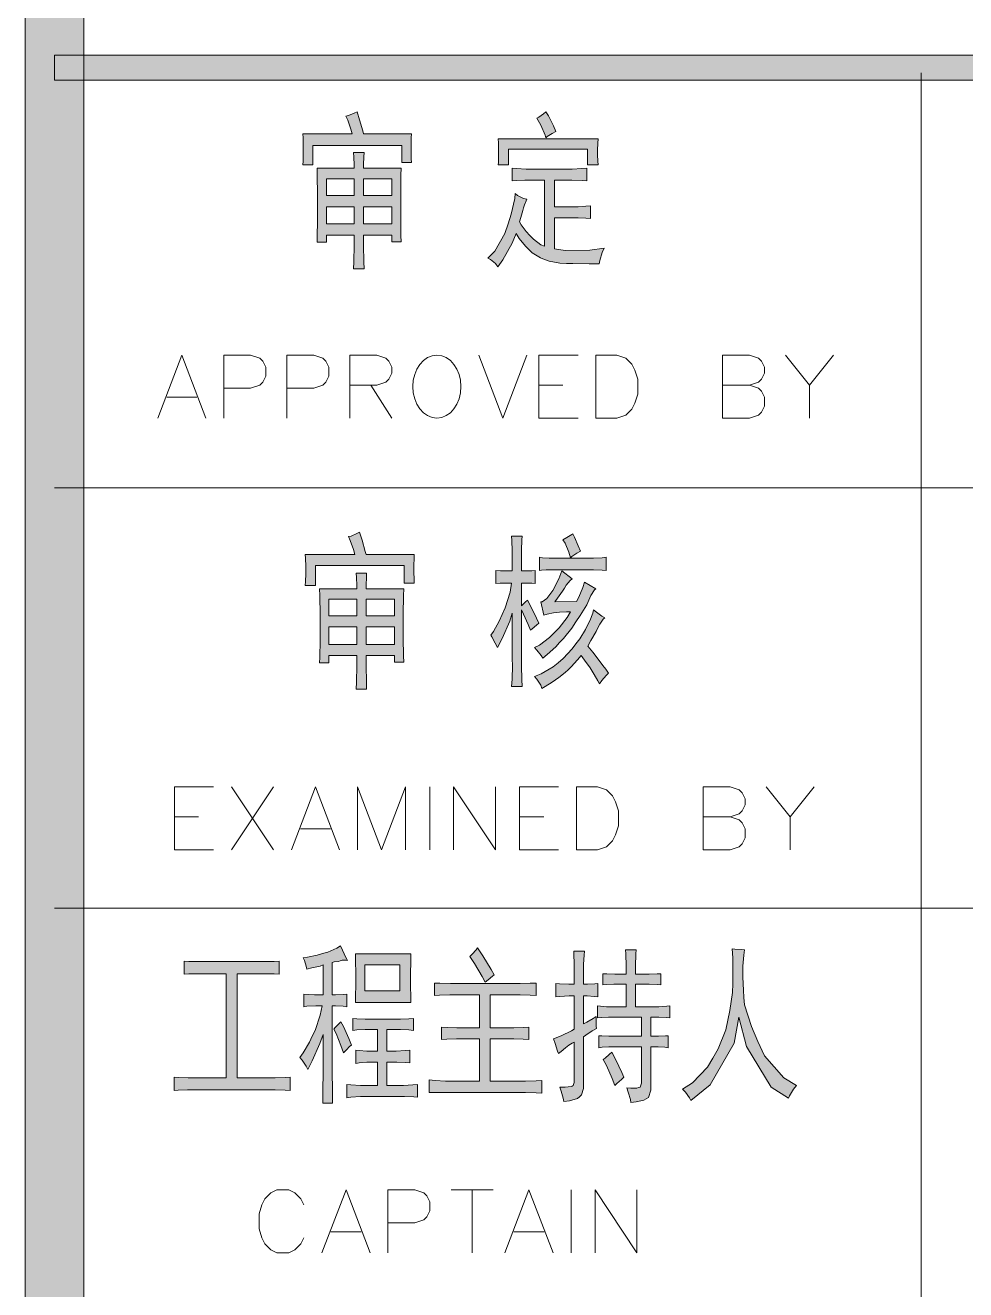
# Model space of a CAD drawing. Header units: millimetres. Extents: x 0 to 586, y 0 to 414.
# Drawn here: x 541.05 to 552.07, y 103.99 to 118.81 of the extents above; entities that cross this region are included whole.
import ezdxf

# ---------------------------------------------------------------- set-up
doc = ezdxf.new("R2010")
doc.units = ezdxf.units.MM

msp = doc.modelspace()

# ---------------------------------------------------------------- hatches: boundary and pattern name
h = msp.add_hatch(color=0)
h.dxf.hatch_style = 2
h.paths.add_polyline_path([(541.736139, 9.860139), (541.048222, 9.860139), (541.048222, 404.223361), (541.736139, 404.223361)])
h = msp.add_hatch(color=0)
h.dxf.hatch_style = 2
h.paths.add_polyline_path([(541.390417, 118.166444), (541.390417, 118.45925), (575.772139, 118.45925), (575.772139, 118.166444)])
h = msp.add_hatch(color=0)
h.dxf.hatch_style = 2
h.paths.add_polyline_path([(544.939361, 117.796028), (544.967583, 117.700778), (545.006389, 117.57025), (545.013444, 117.534972), (545.577889, 117.534972), (545.574361, 117.489111), (545.570833, 117.400917), (545.570833, 117.362111), (545.570833, 117.323306), (545.574361, 117.242167), (545.577889, 117.199833), (545.461472, 117.199833), (545.461472, 117.400917), (544.420778, 117.400917), (544.420778, 117.171611), (544.300833, 117.171611), (544.304361, 117.217472), (544.307889, 117.305667), (544.307889, 117.348), (544.307889, 117.393861), (544.304361, 117.489111), (544.300833, 117.534972), (544.879389, 117.534972), (544.865278, 117.591417), (544.83, 117.69725), (544.805306, 117.743111), (544.837056, 117.750167), (544.904083, 117.778389)])
h = msp.add_hatch(color=0)
h.dxf.hatch_style = 2
h.paths.add_polyline_path([(547.045444, 117.718417), (547.070139, 117.732528), (547.123056, 117.771333), (547.151278, 117.796028), (547.183028, 117.746639), (547.239472, 117.630222), (547.267694, 117.563194), (547.225361, 117.542028), (547.168917, 117.503222), (547.151278, 117.489111), (547.144222, 117.520861), (547.091306, 117.637278)])
h = msp.add_hatch(color=0)
h.dxf.hatch_style = 2
h.paths.add_polyline_path([(547.765111, 117.478528), (547.761583, 117.425611), (547.758056, 117.344472), (547.758056, 117.31625), (547.758056, 117.291556), (547.761583, 117.217472), (547.765111, 117.171611), (547.641639, 117.171611), (547.641639, 117.355056), (546.713833, 117.355056), (546.713833, 117.171611), (546.593889, 117.171611), (546.597417, 117.199833), (546.597417, 117.270389), (546.597417, 117.309194), (546.597417, 117.348), (546.597417, 117.432667), (546.593889, 117.478528)])
h = msp.add_hatch(color=0)
h.paths.add_polyline_path([(544.904083, 117.132806), (544.904083, 117.171611), (544.900556, 117.263333), (544.897028, 117.31625), (545.0205, 117.31625), (545.016972, 117.266861), (545.013444, 117.175139), (545.013444, 117.132806), (545.454417, 117.132806), (545.450889, 117.051667), (545.450889, 116.829417), (545.450889, 116.691833), (545.450889, 116.55425), (545.450889, 116.346111), (545.454417, 116.272028), (545.345056, 116.272028), (545.345056, 116.349639), (545.013444, 116.349639), (545.013444, 116.233222), (545.016972, 116.035667), (545.0205, 115.954528), (544.897028, 115.954528), (544.900556, 116.035667), (544.904083, 116.233222), (544.904083, 116.349639), (544.579528, 116.349639), (544.579528, 116.264972), (544.470167, 116.264972), (544.470167, 116.321417), (544.473694, 116.529556), (544.473694, 116.674194), (544.473694, 116.822361), (544.470167, 117.051667), (544.470167, 117.132806)])
h.paths.add_polyline_path([(545.345056, 116.480167), (545.345056, 116.68125), (545.013444, 116.68125), (545.013444, 116.480167)])
h.paths.add_polyline_path([(544.904083, 116.480167), (544.904083, 116.68125), (544.579528, 116.68125), (544.579528, 116.480167)])
h.paths.add_polyline_path([(545.345056, 116.815306), (545.345056, 117.009333), (545.013444, 117.009333), (545.013444, 116.815306)])
h.paths.add_polyline_path([(544.904083, 116.815306), (544.904083, 117.009333), (544.579528, 117.009333), (544.579528, 116.815306)])
h = msp.add_hatch(color=0)
h.dxf.hatch_style = 2
h.paths.add_polyline_path([(547.405278, 117.122222), (547.461722, 117.122222), (547.574611, 117.129278), (547.631056, 117.132806), (547.631056, 116.984639), (547.578139, 116.988167), (547.454667, 116.991694), (547.380583, 116.991694), (547.253583, 116.991694), (547.253583, 116.68125), (547.497, 116.68125), (547.52875, 116.68125), (547.620472, 116.688306), (547.676917, 116.691833), (547.676917, 116.543667), (547.620472, 116.547194), (547.52875, 116.550722), (547.493472, 116.550722), (547.253583, 116.550722), (547.253583, 116.187361), (547.377056, 116.169722), (547.666333, 116.17325), (547.835667, 116.194417), (547.810972, 116.145028), (547.78275, 116.053306), (547.775694, 116.010972), (547.659278, 116.010972), (547.468778, 116.0145), (547.394694, 116.018028), (547.317083, 116.021556), (547.190083, 116.042722), (547.137167, 116.063889), (547.087778, 116.081528), (546.992528, 116.1415), (546.953722, 116.180306), (546.911389, 116.219111), (546.837306, 116.310833), (546.802028, 116.367278), (546.756167, 116.254389), (546.646806, 116.060361), (546.586833, 115.979222), (546.562139, 116.0145), (546.502167, 116.063889), (546.470417, 116.078), (546.551556, 116.162667), (546.6715, 116.367278), (546.710306, 116.480167), (546.745583, 116.596583), (546.787917, 116.7765), (546.791444, 116.836472), (546.819667, 116.815306), (546.890222, 116.780028), (546.929028, 116.769444), (546.921972, 116.751806), (546.900806, 116.702417), (546.890222, 116.670667), (546.883167, 116.638917), (546.858472, 116.55425), (546.840833, 116.504861), (546.862, 116.469583), (546.921972, 116.391972), (546.964306, 116.346111), (547.006639, 116.30025), (547.091306, 116.23675), (547.137167, 116.219111), (547.137167, 116.991694), (546.953722, 116.991694), (546.904333, 116.991694), (546.805556, 116.988167), (546.756167, 116.984639), (546.756167, 117.132806), (546.805556, 117.129278), (546.921972, 117.122222), (546.989, 117.122222)])
h = msp.add_hatch(color=0)
h.dxf.hatch_style = 2
h.paths.add_polyline_path([(544.967583, 112.867722), (544.999333, 112.772472), (545.034611, 112.641944), (545.045194, 112.606667), (545.606111, 112.606667), (545.606111, 112.560806), (545.602583, 112.476139), (545.602583, 112.437333), (545.602583, 112.398528), (545.606111, 112.317389), (545.606111, 112.271528), (545.489694, 112.271528), (545.489694, 112.476139), (544.452528, 112.476139), (544.452528, 112.243306), (544.329056, 112.243306), (544.332583, 112.289167), (544.336111, 112.377361), (544.336111, 112.419694), (544.336111, 112.465556), (544.332583, 112.560806), (544.329056, 112.606667), (544.911139, 112.606667), (544.897028, 112.663111), (544.858222, 112.768944), (544.837056, 112.814806), (544.868806, 112.821861), (544.935833, 112.850083)])
h = msp.add_hatch(color=0)
h.dxf.hatch_style = 2
h.paths.add_polyline_path([(546.756167, 112.581972), (546.756167, 112.649), (546.752639, 112.768944), (546.749111, 112.821861), (546.872583, 112.821861), (546.869056, 112.776), (546.865528, 112.656056), (546.865528, 112.581972), (546.865528, 112.412639), (546.904333, 112.412639), (546.985472, 112.416167), (547.027806, 112.419694), (547.027806, 112.264472), (546.985472, 112.268), (546.904333, 112.271528), (546.865528, 112.271528), (546.865528, 112.003417), (546.907861, 112.04575), (546.936083, 112.070444), (546.974889, 111.996361), (547.041917, 111.858778), (547.070139, 111.802333), (547.041917, 111.777639), (546.992528, 111.735306), (546.971361, 111.717667), (546.943139, 111.784694), (546.890222, 111.904639), (546.865528, 111.957556), (546.865528, 111.382528), (546.865528, 111.301389), (546.869056, 111.139111), (546.872583, 111.057972), (546.749111, 111.057972), (546.756167, 111.142639), (546.759694, 111.304917), (546.756167, 111.382528), (546.756167, 111.91875), (546.727944, 111.8235), (546.63975, 111.622417), (546.583306, 111.516583), (546.558611, 111.565972), (546.519806, 111.640056), (546.505694, 111.661222), (546.537444, 111.703556), (546.604472, 111.8235), (546.63975, 111.901111), (546.675028, 111.978722), (546.731472, 112.165694), (546.749111, 112.271528), (546.706778, 112.271528), (546.615056, 112.268), (546.565667, 112.264472), (546.565667, 112.419694), (546.618583, 112.416167), (546.713833, 112.412639), (546.756167, 112.412639)])
h = msp.add_hatch(color=0)
h.dxf.hatch_style = 2
h.paths.add_polyline_path([(547.468778, 112.846556), (547.486417, 112.80775), (547.532278, 112.705444), (547.556972, 112.645472), (547.514639, 112.620778), (547.454667, 112.581972), (547.440556, 112.567861), (547.419389, 112.631361), (547.377056, 112.737194), (547.352361, 112.776), (547.398222, 112.804222), (547.454667, 112.8395)])
h = msp.add_hatch(color=0)
h.dxf.hatch_style = 2
h.paths.add_polyline_path([(547.1795, 112.42675), (547.154806, 112.42675), (547.101889, 112.423222), (547.077194, 112.419694), (547.077194, 112.574917), (547.112472, 112.567861), (547.190083, 112.560806), (547.232417, 112.560806), (547.666333, 112.560806), (547.712194, 112.560806), (547.810972, 112.567861), (547.860361, 112.574917), (547.860361, 112.419694), (547.810972, 112.423222), (547.712194, 112.42675), (547.666333, 112.42675)])
h = msp.add_hatch(color=0)
h.paths.add_polyline_path([(544.935833, 112.2045), (544.935833, 112.243306), (544.932306, 112.335028), (544.928778, 112.387944), (545.048722, 112.387944), (545.048722, 112.338556), (545.045194, 112.246833), (545.045194, 112.2045), (545.486167, 112.2045), (545.482639, 112.123361), (545.479111, 111.901111), (545.479111, 111.763528), (545.479111, 111.625944), (545.482639, 111.417806), (545.486167, 111.343722), (545.376806, 111.343722), (545.376806, 111.421333), (545.045194, 111.421333), (545.045194, 111.304917), (545.048722, 111.107361), (545.048722, 111.026222), (544.928778, 111.026222), (544.932306, 111.107361), (544.935833, 111.304917), (544.935833, 111.421333), (544.60775, 111.421333), (544.60775, 111.336667), (544.498389, 111.336667), (544.501917, 111.396639), (544.505444, 111.60125), (544.505444, 111.745889), (544.505444, 111.894056), (544.501917, 112.123361), (544.498389, 112.2045)])
h.paths.add_polyline_path([(545.376806, 111.551861), (545.376806, 111.756472), (545.045194, 111.756472), (545.045194, 111.551861)])
h.paths.add_polyline_path([(544.935833, 111.551861), (544.935833, 111.756472), (544.60775, 111.756472), (544.60775, 111.551861)])
h.paths.add_polyline_path([(545.376806, 111.887), (545.376806, 112.081028), (545.045194, 112.081028), (545.045194, 111.887)])
h.paths.add_polyline_path([(544.935833, 111.887), (544.935833, 112.081028), (544.60775, 112.081028), (544.60775, 111.887)])
h = msp.add_hatch(color=0)
h.dxf.hatch_style = 2
h.paths.add_polyline_path([(547.091306, 112.049278), (547.108944, 112.049278), (547.161861, 112.091611), (547.197139, 112.137472), (547.232417, 112.183333), (547.302972, 112.320917), (547.33825, 112.412639), (547.458194, 112.320917), (547.437028, 112.29975), (547.391167, 112.246833), (547.37, 112.211556), (547.345306, 112.176278), (547.288861, 112.095139), (547.257111, 112.049278), (547.511111, 112.056333), (547.539333, 112.105722), (547.585194, 112.218611), (547.602833, 112.282111), (547.736889, 112.2045), (547.722778, 112.190389), (547.680444, 112.126889), (547.65575, 112.070444), (547.631056, 112.017528), (547.553444, 111.890528), (547.504056, 111.816444), (547.454667, 111.742361), (547.359417, 111.622417), (547.313556, 111.573028), (547.267694, 111.523639), (547.168917, 111.435444), (547.116, 111.389583), (547.094833, 111.421333), (547.045444, 111.484833), (547.017222, 111.516583), (547.077194, 111.544806), (547.193611, 111.633), (547.250056, 111.689444), (547.3065, 111.745889), (547.40175, 111.865833), (547.440556, 111.932861), (547.394694, 111.932861), (547.313556, 111.929333), (547.278278, 111.925806), (547.243, 111.922278), (547.168917, 111.904639), (547.126583, 111.894056)])
h = msp.add_hatch(color=0)
h.dxf.hatch_style = 2
h.paths.add_polyline_path([(547.842722, 111.862306), (547.825083, 111.848194), (547.786278, 111.788222), (547.761583, 111.745889), (547.740417, 111.703556), (547.680444, 111.597722), (547.645167, 111.530694), (547.701611, 111.460139), (547.789806, 111.34725), (547.821556, 111.304917), (547.853306, 111.262583), (547.885056, 111.216722), (547.860361, 111.1885), (547.807444, 111.128528), (547.779222, 111.089722), (547.761583, 111.125), (547.71925, 111.199083), (547.694556, 111.237889), (547.669861, 111.276694), (547.602833, 111.368417), (547.564028, 111.421333), (547.521694, 111.371944), (547.447611, 111.287278), (547.412333, 111.255528), (547.377056, 111.223778), (547.302972, 111.163806), (547.264167, 111.135583), (547.225361, 111.107361), (547.144222, 111.057972), (547.105417, 111.036806), (547.091306, 111.075611), (547.045444, 111.142639), (547.017222, 111.174389), (547.094833, 111.206139), (547.235944, 111.287278), (547.295917, 111.336667), (547.355889, 111.386056), (547.461722, 111.498944), (547.504056, 111.558917), (547.549917, 111.618889), (547.616944, 111.72825), (547.641639, 111.777639), (547.666333, 111.827028), (547.701611, 111.91875), (547.712194, 111.957556), (547.743944, 111.929333), (547.807444, 111.883472)])
h = msp.add_hatch(color=0)
h.dxf.hatch_style = 2
h.paths.add_polyline_path([(544.307889, 107.879444), (544.357278, 107.8865), (544.470167, 107.911194), (544.533667, 107.928833), (544.593639, 107.946472), (544.699472, 107.992333), (544.745333, 108.017028), (544.7665, 107.967639), (544.805306, 107.882972), (544.826472, 107.847694), (544.805306, 107.851222), (544.762972, 107.851222), (544.741806, 107.844167), (544.720639, 107.837111), (544.67125, 107.830056), (544.646556, 107.823), (544.646556, 107.445528), (544.685361, 107.445528), (544.773556, 107.449056), (544.819417, 107.452583), (544.819417, 107.304417), (544.773556, 107.311472), (544.685361, 107.315), (544.646556, 107.315), (544.646556, 106.634139), (544.646556, 106.549472), (544.650083, 106.320167), (544.650083, 106.175528), (544.537194, 106.175528), (544.537194, 106.320167), (544.540722, 106.542417), (544.540722, 106.623556), (544.540722, 106.979861), (544.501917, 106.874028), (544.410194, 106.669417), (544.360806, 106.570639), (544.339639, 106.609444), (544.293778, 106.68), (544.269083, 106.71175), (544.307889, 106.764667), (544.381972, 106.888139), (544.413722, 106.958694), (544.445472, 107.025722), (544.505444, 107.205639), (544.530139, 107.315), (544.456056, 107.315), (544.350222, 107.311472), (544.314944, 107.304417), (544.314944, 107.452583), (544.364333, 107.449056), (544.438417, 107.445528), (544.459583, 107.445528), (544.540722, 107.445528), (544.540722, 107.794778), (544.505444, 107.780667), (544.406667, 107.7595), (544.350222, 107.745389), (544.339639, 107.780667), (544.322, 107.847694)])
h = msp.add_hatch(color=0)
h.paths.add_polyline_path([(545.567306, 107.925306), (545.567306, 107.840639), (545.563778, 107.685417), (545.563778, 107.614861), (545.563778, 107.551361), (545.567306, 107.417306), (545.567306, 107.353806), (544.918194, 107.353806), (544.921722, 107.424361), (544.92525, 107.565472), (544.92525, 107.6325), (544.92525, 107.696), (544.921722, 107.844167), (544.918194, 107.925306)])
h.paths.add_polyline_path([(545.440306, 107.491389), (545.440306, 107.794778), (545.027556, 107.794778), (545.027556, 107.491389)])
h = msp.add_hatch(color=0)
h.dxf.hatch_style = 2
h.paths.add_polyline_path([(546.438667, 107.593694), (546.403389, 107.660722), (546.315194, 107.812417), (546.25875, 107.893556), (546.286972, 107.921778), (546.336361, 107.971167), (546.350472, 107.995861), (546.413972, 107.900611), (546.509222, 107.741861), (546.5445, 107.678361), (546.526861, 107.66425), (546.473944, 107.621917)])
h = msp.add_hatch(color=0)
h.dxf.hatch_style = 2
h.paths.add_polyline_path([(547.482889, 107.763028), (547.482889, 107.815944), (547.479361, 107.914722), (547.479361, 107.957056), (547.606361, 107.957056), (547.599306, 107.911194), (547.59225, 107.805361), (547.59225, 107.745389), (547.59225, 107.569), (547.641639, 107.569), (547.726306, 107.572528), (547.761583, 107.576056), (547.761583, 107.420833), (547.71925, 107.424361), (547.634583, 107.431417), (547.59225, 107.431417), (547.59225, 107.103333), (547.631056, 107.1245), (547.705139, 107.166833), (547.740417, 107.191528), (547.740417, 107.145667), (547.740417, 107.078639), (547.743944, 107.050417), (547.694556, 107.022194), (547.620472, 106.972806), (547.59225, 106.951639), (547.59225, 106.401306), (547.59225, 106.344861), (547.571083, 106.270778), (547.546389, 106.249611), (547.521694, 106.228444), (547.429972, 106.200222), (547.362944, 106.193167), (547.355889, 106.231972), (547.331194, 106.316639), (547.317083, 106.3625), (547.377056, 106.3625), (547.447611, 106.369556), (547.461722, 106.373083), (547.472306, 106.380139), (547.482889, 106.418944), (547.482889, 106.454222), (547.482889, 106.888139), (547.461722, 106.877556), (547.422917, 106.852861), (547.40175, 106.83875), (547.380583, 106.824639), (547.331194, 106.782306), (547.299444, 106.757611), (547.288861, 106.785833), (547.260639, 106.874028), (547.239472, 106.926944), (547.331194, 106.96575), (547.451139, 107.022194), (547.482889, 107.043361), (547.482889, 107.431417), (547.426444, 107.431417), (547.317083, 107.424361), (547.267694, 107.420833), (547.267694, 107.576056), (547.313556, 107.572528), (547.419389, 107.569), (547.482889, 107.569)])
h = msp.add_hatch(color=0)
h.dxf.hatch_style = 2
h.paths.add_polyline_path([(548.093194, 107.304417), (548.093194, 107.569), (548.005, 107.569), (547.948556, 107.569), (547.856833, 107.565472), (547.821556, 107.561944), (547.821556, 107.692472), (547.867417, 107.688944), (547.959139, 107.685417), (548.005, 107.685417), (548.093194, 107.685417), (548.093194, 107.780667), (548.089667, 107.925306), (548.086139, 107.971167), (548.209611, 107.971167), (548.206083, 107.925306), (548.202556, 107.780667), (548.202556, 107.685417), (548.318972, 107.685417), (548.364833, 107.685417), (548.456556, 107.688944), (548.498889, 107.692472), (548.498889, 107.561944), (548.456556, 107.565472), (548.364833, 107.569), (548.318972, 107.569), (548.202556, 107.569), (548.202556, 107.304417), (548.41775, 107.304417), (548.477722, 107.304417), (548.569444, 107.311472), (548.604722, 107.315), (548.604722, 107.173889), (548.562389, 107.177417), (548.477722, 107.180944), (548.428333, 107.180944), (548.382472, 107.180944), (548.382472, 106.958694), (548.424806, 106.958694), (548.474194, 106.958694), (548.555333, 106.962222), (548.587083, 106.96575), (548.587083, 106.824639), (548.548278, 106.831694), (548.467139, 106.835222), (548.424806, 106.835222), (548.382472, 106.835222), (548.382472, 106.39425), (548.382472, 106.327222), (548.35425, 106.242556), (548.329556, 106.224917), (548.301333, 106.210806), (548.209611, 106.189639), (548.146111, 106.182583), (548.142583, 106.217861), (548.117889, 106.302528), (548.10025, 106.355444), (548.149639, 106.351917), (548.220194, 106.351917), (548.237833, 106.358972), (548.255472, 106.3625), (548.273111, 106.408361), (548.273111, 106.447167), (548.273111, 106.835222), (547.930917, 106.835222), (547.888583, 106.835222), (547.810972, 106.831694), (547.772167, 106.824639), (547.772167, 106.96575), (547.807444, 106.962222), (547.888583, 106.958694), (547.930917, 106.958694), (548.273111, 106.958694), (548.273111, 107.180944), (547.913278, 107.180944), (547.885056, 107.180944), (547.807444, 107.177417), (547.758056, 107.173889), (547.758056, 107.315), (547.793333, 107.311472), (547.863889, 107.304417), (547.895639, 107.304417)])
h = msp.add_hatch(color=0)
h.dxf.hatch_style = 2
h.paths.add_polyline_path([(548.752889, 106.337806), (548.869306, 106.411889), (549.045694, 106.595333), (549.109194, 106.701167), (549.172694, 106.810528), (549.260889, 107.032778), (549.285583, 107.145667), (549.310278, 107.262083), (549.3385, 107.47375), (549.342028, 107.572528), (549.342028, 107.671306), (549.342028, 107.879444), (549.334972, 107.985278), (549.366722, 107.98175), (549.440806, 107.974694), (549.479611, 107.971167), (549.472556, 107.911194), (549.461972, 107.780667), (549.461972, 107.717167), (549.461972, 107.650139), (549.469028, 107.498444), (549.472556, 107.413778), (549.479611, 107.329111), (549.564278, 107.071583), (549.638361, 106.898722), (549.715972, 106.729389), (549.94175, 106.471861), (550.089917, 106.383667), (550.054639, 106.337806), (550.008778, 106.260194), (549.998194, 106.231972), (549.793583, 106.3625), (549.504306, 106.83875), (549.416111, 107.180944), (549.359667, 106.877556), (549.077444, 106.390722), (548.851667, 106.207278), (548.837556, 106.239028), (548.788167, 106.302528)])
h = msp.add_hatch(color=0)
h.dxf.hatch_style = 2
h.paths.add_polyline_path([(543.768139, 107.833583), (543.838694, 107.833583), (543.965694, 107.837111), (544.025667, 107.840639), (544.025667, 107.685417), (543.965694, 107.688944), (543.838694, 107.692472), (543.768139, 107.692472), (543.531778, 107.692472), (543.531778, 106.471861), (543.90925, 106.471861), (543.976278, 106.471861), (544.096222, 106.475389), (544.152667, 106.478917), (544.152667, 106.323694), (544.096222, 106.327222), (543.979806, 106.33075), (543.916306, 106.33075), (543.016722, 106.33075), (542.949694, 106.33075), (542.840333, 106.327222), (542.794472, 106.323694), (542.794472, 106.478917), (542.843861, 106.475389), (542.95675, 106.471861), (543.02025, 106.471861), (543.404778, 106.471861), (543.404778, 107.692472), (543.171944, 107.692472), (543.097861, 107.692472), (542.967333, 107.688944), (542.910889, 107.685417), (542.910889, 107.840639), (542.967333, 107.837111), (543.097861, 107.833583), (543.171944, 107.833583)])
h = msp.add_hatch(color=0)
h.dxf.hatch_style = 2
h.paths.add_polyline_path([(546.805556, 107.576056), (546.851417, 107.576056), (546.967833, 107.579583), (547.038389, 107.583111), (547.038389, 107.438472), (546.967833, 107.442), (546.851417, 107.445528), (546.805556, 107.445528), (546.498639, 107.445528), (546.498639, 107.057472), (546.727944, 107.057472), (546.777333, 107.057472), (546.886694, 107.061), (546.950194, 107.064528), (546.950194, 106.919889), (546.886694, 106.923417), (546.777333, 106.926944), (546.727944, 106.926944), (546.498639, 106.926944), (546.498639, 106.433056), (546.862, 106.433056), (546.914917, 106.433056), (547.038389, 106.436583), (547.105417, 106.440111), (547.105417, 106.291944), (547.038389, 106.295472), (546.914917, 106.299), (546.862, 106.299), (545.7825, 106.299), (545.7825, 106.447167), (545.853056, 106.440111), (545.976528, 106.433056), (546.032972, 106.433056), (546.375167, 106.433056), (546.375167, 106.926944), (546.149389, 106.926944), (546.103528, 106.926944), (545.990639, 106.923417), (545.927139, 106.919889), (545.927139, 107.064528), (545.997694, 107.061), (546.107056, 107.057472), (546.149389, 107.057472), (546.375167, 107.057472), (546.375167, 107.445528), (546.085889, 107.445528), (546.025917, 107.445528), (545.905972, 107.442), (545.846, 107.438472), (545.846, 107.583111), (545.9095, 107.579583), (546.032972, 107.576056), (546.089417, 107.576056)])
h = msp.add_hatch(color=0)
h.dxf.hatch_style = 2
h.paths.add_polyline_path([(545.4015, 107.159778), (545.447361, 107.159778), (545.546139, 107.163306), (545.599056, 107.166833), (545.599056, 107.025722), (545.546139, 107.032778), (545.447361, 107.036306), (545.4015, 107.036306), (545.288611, 107.036306), (545.288611, 106.785833), (545.355639, 106.785833), (545.397972, 106.785833), (545.500278, 106.792889), (545.556722, 106.796417), (545.556722, 106.64825), (545.500278, 106.651778), (545.405028, 106.655306), (545.36975, 106.655306), (545.288611, 106.655306), (545.288611, 106.383667), (545.429722, 106.383667), (545.482639, 106.383667), (545.592, 106.390722), (545.648444, 106.39425), (545.648444, 106.246083), (545.602583, 106.249611), (545.493222, 106.253139), (545.429722, 106.253139), (545.041667, 106.253139), (544.978167, 106.253139), (544.865278, 106.246083), (544.819417, 106.239028), (544.819417, 106.39425), (544.865278, 106.390722), (544.978167, 106.383667), (545.041667, 106.383667), (545.17925, 106.383667), (545.17925, 106.655306), (545.098111, 106.655306), (545.05225, 106.655306), (544.964056, 106.64825), (544.92525, 106.641194), (544.92525, 106.796417), (544.964056, 106.792889), (545.05225, 106.785833), (545.098111, 106.785833), (545.17925, 106.785833), (545.17925, 107.036306), (545.087528, 107.036306), (545.034611, 107.036306), (544.935833, 107.032778), (544.889972, 107.025722), (544.889972, 107.166833), (544.935833, 107.163306), (545.034611, 107.159778), (545.087528, 107.159778)])
h = msp.add_hatch(color=0)
h.dxf.hatch_style = 2
h.paths.add_polyline_path([(544.748861, 107.128028), (544.780611, 107.071583), (544.840583, 106.934), (544.872333, 106.856389), (544.854694, 106.842278), (544.808833, 106.796417), (544.780611, 106.764667), (544.748861, 106.849333), (544.692417, 106.990444), (544.664194, 107.043361), (544.681833, 107.061), (544.724167, 107.103333)])
h = msp.add_hatch(color=0)
h.dxf.hatch_style = 2
h.paths.add_polyline_path([(547.923861, 106.771722), (547.97325, 106.683528), (548.043806, 106.535361), (548.064972, 106.478917), (548.03675, 106.450694), (547.983833, 106.404833), (547.959139, 106.383667), (547.930917, 106.464806), (547.863889, 106.6165), (547.825083, 106.687056), (547.84625, 106.701167), (547.895639, 106.7435)])

# ---------------------------------------------------------------- linework, layer by layer
at = {"color": 0, "lineweight": 0}
for points in [[(541.736139, 9.860139), (541.048222, 9.860139), (541.048222, 404.223361), (541.736139, 404.223361)], [(541.390417, 118.166444), (541.390417, 118.45925), (575.772139, 118.45925), (575.772139, 118.166444)], [(544.939361, 117.796028), (544.967583, 117.700778), (545.006389, 117.57025), (545.013444, 117.534972), (545.577889, 117.534972), (545.574361, 117.489111), (545.570833, 117.400917), (545.570833, 117.362111), (545.570833, 117.323306), (545.574361, 117.242167), (545.577889, 117.199833), (545.461472, 117.199833), (545.461472, 117.400917), (544.420778, 117.400917), (544.420778, 117.171611), (544.300833, 117.171611), (544.304361, 117.217472), (544.307889, 117.305667), (544.307889, 117.348), (544.307889, 117.393861), (544.304361, 117.489111), (544.300833, 117.534972), (544.879389, 117.534972), (544.865278, 117.591417), (544.83, 117.69725), (544.805306, 117.743111), (544.837056, 117.750167), (544.904083, 117.778389)], [(547.045444, 117.718417), (547.070139, 117.732528), (547.123056, 117.771333), (547.151278, 117.796028), (547.183028, 117.746639), (547.239472, 117.630222), (547.267694, 117.563194), (547.225361, 117.542028), (547.168917, 117.503222), (547.151278, 117.489111), (547.144222, 117.520861), (547.091306, 117.637278)], [(547.765111, 117.478528), (547.761583, 117.425611), (547.758056, 117.344472), (547.758056, 117.31625), (547.758056, 117.291556), (547.761583, 117.217472), (547.765111, 117.171611), (547.641639, 117.171611), (547.641639, 117.355056), (546.713833, 117.355056), (546.713833, 117.171611), (546.593889, 117.171611), (546.597417, 117.199833), (546.597417, 117.270389), (546.597417, 117.309194), (546.597417, 117.348), (546.597417, 117.432667), (546.593889, 117.478528)], [(544.904083, 117.132806), (544.904083, 117.171611), (544.900556, 117.263333), (544.897028, 117.31625), (545.0205, 117.31625), (545.016972, 117.266861), (545.013444, 117.175139), (545.013444, 117.132806), (545.454417, 117.132806), (545.450889, 117.051667), (545.450889, 116.829417), (545.450889, 116.691833), (545.450889, 116.55425), (545.450889, 116.346111), (545.454417, 116.272028), (545.345056, 116.272028), (545.345056, 116.349639), (545.013444, 116.349639), (545.013444, 116.233222), (545.016972, 116.035667), (545.0205, 115.954528), (544.897028, 115.954528), (544.900556, 116.035667), (544.904083, 116.233222), (544.904083, 116.349639), (544.579528, 116.349639), (544.579528, 116.264972), (544.470167, 116.264972), (544.470167, 116.321417), (544.473694, 116.529556), (544.473694, 116.674194), (544.473694, 116.822361), (544.470167, 117.051667), (544.470167, 117.132806)], [(547.405278, 117.122222), (547.461722, 117.122222), (547.574611, 117.129278), (547.631056, 117.132806), (547.631056, 116.984639), (547.578139, 116.988167), (547.454667, 116.991694), (547.380583, 116.991694), (547.253583, 116.991694), (547.253583, 116.68125), (547.497, 116.68125), (547.52875, 116.68125), (547.620472, 116.688306), (547.676917, 116.691833), (547.676917, 116.543667), (547.620472, 116.547194), (547.52875, 116.550722), (547.493472, 116.550722), (547.253583, 116.550722), (547.253583, 116.187361), (547.377056, 116.169722), (547.666333, 116.17325), (547.835667, 116.194417), (547.810972, 116.145028), (547.78275, 116.053306), (547.775694, 116.010972), (547.659278, 116.010972), (547.468778, 116.0145), (547.394694, 116.018028), (547.317083, 116.021556), (547.190083, 116.042722), (547.137167, 116.063889), (547.087778, 116.081528), (546.992528, 116.1415), (546.953722, 116.180306), (546.911389, 116.219111), (546.837306, 116.310833), (546.802028, 116.367278), (546.756167, 116.254389), (546.646806, 116.060361), (546.586833, 115.979222), (546.562139, 116.0145), (546.502167, 116.063889), (546.470417, 116.078), (546.551556, 116.162667), (546.6715, 116.367278), (546.710306, 116.480167), (546.745583, 116.596583), (546.787917, 116.7765), (546.791444, 116.836472), (546.819667, 116.815306), (546.890222, 116.780028), (546.929028, 116.769444), (546.921972, 116.751806), (546.900806, 116.702417), (546.890222, 116.670667), (546.883167, 116.638917), (546.858472, 116.55425), (546.840833, 116.504861), (546.862, 116.469583), (546.921972, 116.391972), (546.964306, 116.346111), (547.006639, 116.30025), (547.091306, 116.23675), (547.137167, 116.219111), (547.137167, 116.991694), (546.953722, 116.991694), (546.904333, 116.991694), (546.805556, 116.988167), (546.756167, 116.984639), (546.756167, 117.132806), (546.805556, 117.129278), (546.921972, 117.122222), (546.989, 117.122222)], [(544.904083, 116.815306), (544.904083, 117.009333), (544.579528, 117.009333), (544.579528, 116.815306)], [(545.345056, 116.815306), (545.345056, 117.009333), (545.013444, 117.009333), (545.013444, 116.815306)], [(544.904083, 116.480167), (544.904083, 116.68125), (544.579528, 116.68125), (544.579528, 116.480167)], [(545.345056, 116.480167), (545.345056, 116.68125), (545.013444, 116.68125), (545.013444, 116.480167)], [(547.736889, 114.20475), (547.736889, 114.942056), (547.983833, 114.942056), (548.089667, 114.906778), (548.160222, 114.836222), (548.1955, 114.765667), (548.230778, 114.659833), (548.230778, 114.483444), (548.1955, 114.381139), (548.160222, 114.310583), (548.089667, 114.240028), (547.983833, 114.20475)], [(544.967583, 112.867722), (544.999333, 112.772472), (545.034611, 112.641944), (545.045194, 112.606667), (545.606111, 112.606667), (545.606111, 112.560806), (545.602583, 112.476139), (545.602583, 112.437333), (545.602583, 112.398528), (545.606111, 112.317389), (545.606111, 112.271528), (545.489694, 112.271528), (545.489694, 112.476139), (544.452528, 112.476139), (544.452528, 112.243306), (544.329056, 112.243306), (544.332583, 112.289167), (544.336111, 112.377361), (544.336111, 112.419694), (544.336111, 112.465556), (544.332583, 112.560806), (544.329056, 112.606667), (544.911139, 112.606667), (544.897028, 112.663111), (544.858222, 112.768944), (544.837056, 112.814806), (544.868806, 112.821861), (544.935833, 112.850083)], [(546.756167, 112.581972), (546.756167, 112.649), (546.752639, 112.768944), (546.749111, 112.821861), (546.872583, 112.821861), (546.869056, 112.776), (546.865528, 112.656056), (546.865528, 112.581972), (546.865528, 112.412639), (546.904333, 112.412639), (546.985472, 112.416167), (547.027806, 112.419694), (547.027806, 112.264472), (546.985472, 112.268), (546.904333, 112.271528), (546.865528, 112.271528), (546.865528, 112.003417), (546.907861, 112.04575), (546.936083, 112.070444), (546.974889, 111.996361), (547.041917, 111.858778), (547.070139, 111.802333), (547.041917, 111.777639), (546.992528, 111.735306), (546.971361, 111.717667), (546.943139, 111.784694), (546.890222, 111.904639), (546.865528, 111.957556), (546.865528, 111.382528), (546.865528, 111.301389), (546.869056, 111.139111), (546.872583, 111.057972), (546.749111, 111.057972), (546.756167, 111.142639), (546.759694, 111.304917), (546.756167, 111.382528), (546.756167, 111.91875), (546.727944, 111.8235), (546.63975, 111.622417), (546.583306, 111.516583), (546.558611, 111.565972), (546.519806, 111.640056), (546.505694, 111.661222), (546.537444, 111.703556), (546.604472, 111.8235), (546.63975, 111.901111), (546.675028, 111.978722), (546.731472, 112.165694), (546.749111, 112.271528), (546.706778, 112.271528), (546.615056, 112.268), (546.565667, 112.264472), (546.565667, 112.419694), (546.618583, 112.416167), (546.713833, 112.412639), (546.756167, 112.412639)], [(547.468778, 112.846556), (547.486417, 112.80775), (547.532278, 112.705444), (547.556972, 112.645472), (547.514639, 112.620778), (547.454667, 112.581972), (547.440556, 112.567861), (547.419389, 112.631361), (547.377056, 112.737194), (547.352361, 112.776), (547.398222, 112.804222), (547.454667, 112.8395)], [(547.1795, 112.42675), (547.154806, 112.42675), (547.101889, 112.423222), (547.077194, 112.419694), (547.077194, 112.574917), (547.112472, 112.567861), (547.190083, 112.560806), (547.232417, 112.560806), (547.666333, 112.560806), (547.712194, 112.560806), (547.810972, 112.567861), (547.860361, 112.574917), (547.860361, 112.419694), (547.810972, 112.423222), (547.712194, 112.42675), (547.666333, 112.42675)], [(544.935833, 112.2045), (544.935833, 112.243306), (544.932306, 112.335028), (544.928778, 112.387944), (545.048722, 112.387944), (545.048722, 112.338556), (545.045194, 112.246833), (545.045194, 112.2045), (545.486167, 112.2045), (545.482639, 112.123361), (545.479111, 111.901111), (545.479111, 111.763528), (545.479111, 111.625944), (545.482639, 111.417806), (545.486167, 111.343722), (545.376806, 111.343722), (545.376806, 111.421333), (545.045194, 111.421333), (545.045194, 111.304917), (545.048722, 111.107361), (545.048722, 111.026222), (544.928778, 111.026222), (544.932306, 111.107361), (544.935833, 111.304917), (544.935833, 111.421333), (544.60775, 111.421333), (544.60775, 111.336667), (544.498389, 111.336667), (544.501917, 111.396639), (544.505444, 111.60125), (544.505444, 111.745889), (544.505444, 111.894056), (544.501917, 112.123361), (544.498389, 112.2045)], [(547.091306, 112.049278), (547.108944, 112.049278), (547.161861, 112.091611), (547.197139, 112.137472), (547.232417, 112.183333), (547.302972, 112.320917), (547.33825, 112.412639), (547.458194, 112.320917), (547.437028, 112.29975), (547.391167, 112.246833), (547.37, 112.211556), (547.345306, 112.176278), (547.288861, 112.095139), (547.257111, 112.049278), (547.511111, 112.056333), (547.539333, 112.105722), (547.585194, 112.218611), (547.602833, 112.282111), (547.736889, 112.2045), (547.722778, 112.190389), (547.680444, 112.126889), (547.65575, 112.070444), (547.631056, 112.017528), (547.553444, 111.890528), (547.504056, 111.816444), (547.454667, 111.742361), (547.359417, 111.622417), (547.313556, 111.573028), (547.267694, 111.523639), (547.168917, 111.435444), (547.116, 111.389583), (547.094833, 111.421333), (547.045444, 111.484833), (547.017222, 111.516583), (547.077194, 111.544806), (547.193611, 111.633), (547.250056, 111.689444), (547.3065, 111.745889), (547.40175, 111.865833), (547.440556, 111.932861), (547.394694, 111.932861), (547.313556, 111.929333), (547.278278, 111.925806), (547.243, 111.922278), (547.168917, 111.904639), (547.126583, 111.894056)], [(544.935833, 111.887), (544.935833, 112.081028), (544.60775, 112.081028), (544.60775, 111.887)], [(545.376806, 111.887), (545.376806, 112.081028), (545.045194, 112.081028), (545.045194, 111.887)], [(547.842722, 111.862306), (547.825083, 111.848194), (547.786278, 111.788222), (547.761583, 111.745889), (547.740417, 111.703556), (547.680444, 111.597722), (547.645167, 111.530694), (547.701611, 111.460139), (547.789806, 111.34725), (547.821556, 111.304917), (547.853306, 111.262583), (547.885056, 111.216722), (547.860361, 111.1885), (547.807444, 111.128528), (547.779222, 111.089722), (547.761583, 111.125), (547.71925, 111.199083), (547.694556, 111.237889), (547.669861, 111.276694), (547.602833, 111.368417), (547.564028, 111.421333), (547.521694, 111.371944), (547.447611, 111.287278), (547.412333, 111.255528), (547.377056, 111.223778), (547.302972, 111.163806), (547.264167, 111.135583), (547.225361, 111.107361), (547.144222, 111.057972), (547.105417, 111.036806), (547.091306, 111.075611), (547.045444, 111.142639), (547.017222, 111.174389), (547.094833, 111.206139), (547.235944, 111.287278), (547.295917, 111.336667), (547.355889, 111.386056), (547.461722, 111.498944), (547.504056, 111.558917), (547.549917, 111.618889), (547.616944, 111.72825), (547.641639, 111.777639), (547.666333, 111.827028), (547.701611, 111.91875), (547.712194, 111.957556), (547.743944, 111.929333), (547.807444, 111.883472)], [(544.935833, 111.551861), (544.935833, 111.756472), (544.60775, 111.756472), (544.60775, 111.551861)], [(545.376806, 111.551861), (545.376806, 111.756472), (545.045194, 111.756472), (545.045194, 111.551861)], [(547.511111, 109.142389), (547.511111, 109.883222), (547.758056, 109.883222), (547.863889, 109.847944), (547.934444, 109.777389), (547.969722, 109.706833), (548.005, 109.601), (548.005, 109.424611), (547.969722, 109.318778), (547.934444, 109.248222), (547.863889, 109.177667), (547.758056, 109.142389)], [(544.307889, 107.879444), (544.357278, 107.8865), (544.470167, 107.911194), (544.533667, 107.928833), (544.593639, 107.946472), (544.699472, 107.992333), (544.745333, 108.017028), (544.7665, 107.967639), (544.805306, 107.882972), (544.826472, 107.847694), (544.805306, 107.851222), (544.762972, 107.851222), (544.741806, 107.844167), (544.720639, 107.837111), (544.67125, 107.830056), (544.646556, 107.823), (544.646556, 107.445528), (544.685361, 107.445528), (544.773556, 107.449056), (544.819417, 107.452583), (544.819417, 107.304417), (544.773556, 107.311472), (544.685361, 107.315), (544.646556, 107.315), (544.646556, 106.634139), (544.646556, 106.549472), (544.650083, 106.320167), (544.650083, 106.175528), (544.537194, 106.175528), (544.537194, 106.320167), (544.540722, 106.542417), (544.540722, 106.623556), (544.540722, 106.979861), (544.501917, 106.874028), (544.410194, 106.669417), (544.360806, 106.570639), (544.339639, 106.609444), (544.293778, 106.68), (544.269083, 106.71175), (544.307889, 106.764667), (544.381972, 106.888139), (544.413722, 106.958694), (544.445472, 107.025722), (544.505444, 107.205639), (544.530139, 107.315), (544.456056, 107.315), (544.350222, 107.311472), (544.314944, 107.304417), (544.314944, 107.452583), (544.364333, 107.449056), (544.438417, 107.445528), (544.459583, 107.445528), (544.540722, 107.445528), (544.540722, 107.794778), (544.505444, 107.780667), (544.406667, 107.7595), (544.350222, 107.745389), (544.339639, 107.780667), (544.322, 107.847694)], [(545.567306, 107.925306), (545.567306, 107.840639), (545.563778, 107.685417), (545.563778, 107.614861), (545.563778, 107.551361), (545.567306, 107.417306), (545.567306, 107.353806), (544.918194, 107.353806), (544.921722, 107.424361), (544.92525, 107.565472), (544.92525, 107.6325), (544.92525, 107.696), (544.921722, 107.844167), (544.918194, 107.925306)], [(546.438667, 107.593694), (546.403389, 107.660722), (546.315194, 107.812417), (546.25875, 107.893556), (546.286972, 107.921778), (546.336361, 107.971167), (546.350472, 107.995861), (546.413972, 107.900611), (546.509222, 107.741861), (546.5445, 107.678361), (546.526861, 107.66425), (546.473944, 107.621917)], [(547.482889, 107.763028), (547.482889, 107.815944), (547.479361, 107.914722), (547.479361, 107.957056), (547.606361, 107.957056), (547.599306, 107.911194), (547.59225, 107.805361), (547.59225, 107.745389), (547.59225, 107.569), (547.641639, 107.569), (547.726306, 107.572528), (547.761583, 107.576056), (547.761583, 107.420833), (547.71925, 107.424361), (547.634583, 107.431417), (547.59225, 107.431417), (547.59225, 107.103333), (547.631056, 107.1245), (547.705139, 107.166833), (547.740417, 107.191528), (547.740417, 107.145667), (547.740417, 107.078639), (547.743944, 107.050417), (547.694556, 107.022194), (547.620472, 106.972806), (547.59225, 106.951639), (547.59225, 106.401306), (547.59225, 106.344861), (547.571083, 106.270778), (547.546389, 106.249611), (547.521694, 106.228444), (547.429972, 106.200222), (547.362944, 106.193167), (547.355889, 106.231972), (547.331194, 106.316639), (547.317083, 106.3625), (547.377056, 106.3625), (547.447611, 106.369556), (547.461722, 106.373083), (547.472306, 106.380139), (547.482889, 106.418944), (547.482889, 106.454222), (547.482889, 106.888139), (547.461722, 106.877556), (547.422917, 106.852861), (547.40175, 106.83875), (547.380583, 106.824639), (547.331194, 106.782306), (547.299444, 106.757611), (547.288861, 106.785833), (547.260639, 106.874028), (547.239472, 106.926944), (547.331194, 106.96575), (547.451139, 107.022194), (547.482889, 107.043361), (547.482889, 107.431417), (547.426444, 107.431417), (547.317083, 107.424361), (547.267694, 107.420833), (547.267694, 107.576056), (547.313556, 107.572528), (547.419389, 107.569), (547.482889, 107.569)], [(548.093194, 107.304417), (548.093194, 107.569), (548.005, 107.569), (547.948556, 107.569), (547.856833, 107.565472), (547.821556, 107.561944), (547.821556, 107.692472), (547.867417, 107.688944), (547.959139, 107.685417), (548.005, 107.685417), (548.093194, 107.685417), (548.093194, 107.780667), (548.089667, 107.925306), (548.086139, 107.971167), (548.209611, 107.971167), (548.206083, 107.925306), (548.202556, 107.780667), (548.202556, 107.685417), (548.318972, 107.685417), (548.364833, 107.685417), (548.456556, 107.688944), (548.498889, 107.692472), (548.498889, 107.561944), (548.456556, 107.565472), (548.364833, 107.569), (548.318972, 107.569), (548.202556, 107.569), (548.202556, 107.304417), (548.41775, 107.304417), (548.477722, 107.304417), (548.569444, 107.311472), (548.604722, 107.315), (548.604722, 107.173889), (548.562389, 107.177417), (548.477722, 107.180944), (548.428333, 107.180944), (548.382472, 107.180944), (548.382472, 106.958694), (548.424806, 106.958694), (548.474194, 106.958694), (548.555333, 106.962222), (548.587083, 106.96575), (548.587083, 106.824639), (548.548278, 106.831694), (548.467139, 106.835222), (548.424806, 106.835222), (548.382472, 106.835222), (548.382472, 106.39425), (548.382472, 106.327222), (548.35425, 106.242556), (548.329556, 106.224917), (548.301333, 106.210806), (548.209611, 106.189639), (548.146111, 106.182583), (548.142583, 106.217861), (548.117889, 106.302528), (548.10025, 106.355444), (548.149639, 106.351917), (548.220194, 106.351917), (548.237833, 106.358972), (548.255472, 106.3625), (548.273111, 106.408361), (548.273111, 106.447167), (548.273111, 106.835222), (547.930917, 106.835222), (547.888583, 106.835222), (547.810972, 106.831694), (547.772167, 106.824639), (547.772167, 106.96575), (547.807444, 106.962222), (547.888583, 106.958694), (547.930917, 106.958694), (548.273111, 106.958694), (548.273111, 107.180944), (547.913278, 107.180944), (547.885056, 107.180944), (547.807444, 107.177417), (547.758056, 107.173889), (547.758056, 107.315), (547.793333, 107.311472), (547.863889, 107.304417), (547.895639, 107.304417)], [(548.752889, 106.337806), (548.869306, 106.411889), (549.045694, 106.595333), (549.109194, 106.701167), (549.172694, 106.810528), (549.260889, 107.032778), (549.285583, 107.145667), (549.310278, 107.262083), (549.3385, 107.47375), (549.342028, 107.572528), (549.342028, 107.671306), (549.342028, 107.879444), (549.334972, 107.985278), (549.366722, 107.98175), (549.440806, 107.974694), (549.479611, 107.971167), (549.472556, 107.911194), (549.461972, 107.780667), (549.461972, 107.717167), (549.461972, 107.650139), (549.469028, 107.498444), (549.472556, 107.413778), (549.479611, 107.329111), (549.564278, 107.071583), (549.638361, 106.898722), (549.715972, 106.729389), (549.94175, 106.471861), (550.089917, 106.383667), (550.054639, 106.337806), (550.008778, 106.260194), (549.998194, 106.231972), (549.793583, 106.3625), (549.504306, 106.83875), (549.416111, 107.180944), (549.359667, 106.877556), (549.077444, 106.390722), (548.851667, 106.207278), (548.837556, 106.239028), (548.788167, 106.302528)], [(543.768139, 107.833583), (543.838694, 107.833583), (543.965694, 107.837111), (544.025667, 107.840639), (544.025667, 107.685417), (543.965694, 107.688944), (543.838694, 107.692472), (543.768139, 107.692472), (543.531778, 107.692472), (543.531778, 106.471861), (543.90925, 106.471861), (543.976278, 106.471861), (544.096222, 106.475389), (544.152667, 106.478917), (544.152667, 106.323694), (544.096222, 106.327222), (543.979806, 106.33075), (543.916306, 106.33075), (543.016722, 106.33075), (542.949694, 106.33075), (542.840333, 106.327222), (542.794472, 106.323694), (542.794472, 106.478917), (542.843861, 106.475389), (542.95675, 106.471861), (543.02025, 106.471861), (543.404778, 106.471861), (543.404778, 107.692472), (543.171944, 107.692472), (543.097861, 107.692472), (542.967333, 107.688944), (542.910889, 107.685417), (542.910889, 107.840639), (542.967333, 107.837111), (543.097861, 107.833583), (543.171944, 107.833583)], [(545.440306, 107.491389), (545.440306, 107.794778), (545.027556, 107.794778), (545.027556, 107.491389)], [(546.805556, 107.576056), (546.851417, 107.576056), (546.967833, 107.579583), (547.038389, 107.583111), (547.038389, 107.438472), (546.967833, 107.442), (546.851417, 107.445528), (546.805556, 107.445528), (546.498639, 107.445528), (546.498639, 107.057472), (546.727944, 107.057472), (546.777333, 107.057472), (546.886694, 107.061), (546.950194, 107.064528), (546.950194, 106.919889), (546.886694, 106.923417), (546.777333, 106.926944), (546.727944, 106.926944), (546.498639, 106.926944), (546.498639, 106.433056), (546.862, 106.433056), (546.914917, 106.433056), (547.038389, 106.436583), (547.105417, 106.440111), (547.105417, 106.291944), (547.038389, 106.295472), (546.914917, 106.299), (546.862, 106.299), (545.7825, 106.299), (545.7825, 106.447167), (545.853056, 106.440111), (545.976528, 106.433056), (546.032972, 106.433056), (546.375167, 106.433056), (546.375167, 106.926944), (546.149389, 106.926944), (546.103528, 106.926944), (545.990639, 106.923417), (545.927139, 106.919889), (545.927139, 107.064528), (545.997694, 107.061), (546.107056, 107.057472), (546.149389, 107.057472), (546.375167, 107.057472), (546.375167, 107.445528), (546.085889, 107.445528), (546.025917, 107.445528), (545.905972, 107.442), (545.846, 107.438472), (545.846, 107.583111), (545.9095, 107.579583), (546.032972, 107.576056), (546.089417, 107.576056)], [(545.4015, 107.159778), (545.447361, 107.159778), (545.546139, 107.163306), (545.599056, 107.166833), (545.599056, 107.025722), (545.546139, 107.032778), (545.447361, 107.036306), (545.4015, 107.036306), (545.288611, 107.036306), (545.288611, 106.785833), (545.355639, 106.785833), (545.397972, 106.785833), (545.500278, 106.792889), (545.556722, 106.796417), (545.556722, 106.64825), (545.500278, 106.651778), (545.405028, 106.655306), (545.36975, 106.655306), (545.288611, 106.655306), (545.288611, 106.383667), (545.429722, 106.383667), (545.482639, 106.383667), (545.592, 106.390722), (545.648444, 106.39425), (545.648444, 106.246083), (545.602583, 106.249611), (545.493222, 106.253139), (545.429722, 106.253139), (545.041667, 106.253139), (544.978167, 106.253139), (544.865278, 106.246083), (544.819417, 106.239028), (544.819417, 106.39425), (544.865278, 106.390722), (544.978167, 106.383667), (545.041667, 106.383667), (545.17925, 106.383667), (545.17925, 106.655306), (545.098111, 106.655306), (545.05225, 106.655306), (544.964056, 106.64825), (544.92525, 106.641194), (544.92525, 106.796417), (544.964056, 106.792889), (545.05225, 106.785833), (545.098111, 106.785833), (545.17925, 106.785833), (545.17925, 107.036306), (545.087528, 107.036306), (545.034611, 107.036306), (544.935833, 107.032778), (544.889972, 107.025722), (544.889972, 107.166833), (544.935833, 107.163306), (545.034611, 107.159778), (545.087528, 107.159778)], [(544.748861, 107.128028), (544.780611, 107.071583), (544.840583, 106.934), (544.872333, 106.856389), (544.854694, 106.842278), (544.808833, 106.796417), (544.780611, 106.764667), (544.748861, 106.849333), (544.692417, 106.990444), (544.664194, 107.043361), (544.681833, 107.061), (544.724167, 107.103333)], [(547.923861, 106.771722), (547.97325, 106.683528), (548.043806, 106.535361), (548.064972, 106.478917), (548.03675, 106.450694), (547.983833, 106.404833), (547.959139, 106.383667), (547.930917, 106.464806), (547.863889, 106.6165), (547.825083, 106.687056), (547.84625, 106.701167), (547.895639, 106.7435)]]:
    msp.add_lwpolyline(points, close=True, dxfattribs=at)
for points in [[(551.550417, 78.838778), (551.550417, 118.251111)], [(542.600444, 114.20475), (542.882667, 114.942056), (543.164889, 114.20475)], [(543.376556, 114.20475), (543.376556, 114.942056), (543.690528, 114.942056), (543.796361, 114.906778), (543.831639, 114.8715), (543.866917, 114.800944), (543.866917, 114.695111), (543.831639, 114.624556), (543.796361, 114.589278), (543.690528, 114.554), (543.376556, 114.554)], [(544.113861, 114.20475), (544.113861, 114.942056), (544.431361, 114.942056), (544.537194, 114.906778), (544.572472, 114.8715), (544.60775, 114.800944), (544.60775, 114.695111), (544.572472, 114.624556), (544.537194, 114.589278), (544.431361, 114.554), (544.113861, 114.554)], [(544.854694, 114.20475), (544.854694, 114.942056), (545.168667, 114.942056), (545.2745, 114.906778), (545.309778, 114.8715), (545.345056, 114.800944), (545.345056, 114.730389), (545.309778, 114.659833), (545.2745, 114.624556), (545.168667, 114.589278), (544.854694, 114.589278)], [(546.364583, 114.942056), (546.646806, 114.20475), (546.929028, 114.942056)], [(547.070139, 114.20475), (547.070139, 114.942056), (547.52875, 114.942056)], [(549.222083, 114.20475), (549.222083, 114.942056), (549.539583, 114.942056), (549.645417, 114.906778), (549.680694, 114.8715), (549.715972, 114.800944), (549.715972, 114.730389), (549.680694, 114.659833), (549.645417, 114.624556), (549.539583, 114.589278)], [(549.962917, 114.942056), (550.241611, 114.589278), (550.523833, 114.942056)], [(545.098111, 114.589278), (545.345056, 114.20475)], [(547.070139, 114.589278), (547.352361, 114.589278)], [(549.222083, 114.589278), (549.539583, 114.589278), (549.645417, 114.554), (549.680694, 114.518722), (549.715972, 114.448167), (549.715972, 114.345861), (549.680694, 114.275306), (549.645417, 114.240028), (549.539583, 114.20475), (549.222083, 114.20475)], [(550.241611, 114.589278), (550.241611, 114.20475)], [(542.706278, 114.448167), (543.059056, 114.448167)], [(547.070139, 114.20475), (547.52875, 114.20475)], [(541.390417, 113.386306), (575.772139, 113.386306)], [(542.798, 109.142389), (542.798, 109.883222), (543.253083, 109.883222)], [(543.46475, 109.142389), (543.958639, 109.883222)], [(543.46475, 109.883222), (543.958639, 109.142389)], [(544.170306, 109.142389), (544.452528, 109.883222), (544.731222, 109.142389)], [(544.942889, 109.142389), (544.942889, 109.883222), (545.225111, 109.142389), (545.507333, 109.883222), (545.507333, 109.142389)], [(545.789556, 109.142389), (545.789556, 109.883222)], [(546.06825, 109.142389), (546.06825, 109.883222), (546.562139, 109.142389), (546.562139, 109.883222)], [(546.844361, 109.142389), (546.844361, 109.883222), (547.299444, 109.883222)], [(548.996306, 109.142389), (548.996306, 109.883222), (549.313806, 109.883222), (549.419639, 109.847944), (549.454917, 109.812667), (549.490194, 109.742111), (549.490194, 109.671556), (549.454917, 109.601), (549.419639, 109.565722), (549.313806, 109.530444)], [(549.733611, 109.883222), (550.015833, 109.530444), (550.298056, 109.883222)], [(542.798, 109.530444), (543.080222, 109.530444)], [(546.844361, 109.530444), (547.126583, 109.530444)], [(548.996306, 109.530444), (549.313806, 109.530444), (549.419639, 109.495167), (549.454917, 109.459889), (549.490194, 109.389333), (549.490194, 109.2835), (549.454917, 109.212944), (549.419639, 109.177667), (549.313806, 109.142389), (548.996306, 109.142389)], [(550.015833, 109.530444), (550.015833, 109.142389)], [(544.276139, 109.389333), (544.625389, 109.389333)], [(542.798, 109.142389), (543.253083, 109.142389)], [(546.844361, 109.142389), (547.299444, 109.142389)], [(541.390417, 108.461528), (551.550417, 108.461528)], [(551.550417, 108.461528), (575.772139, 108.461528)], [(544.314944, 104.983139), (544.279667, 105.053694), (544.209111, 105.12425), (544.138556, 105.159528), (543.997444, 105.159528), (543.926889, 105.12425), (543.856333, 105.053694), (543.821056, 104.983139), (543.789306, 104.877306), (543.789306, 104.700917), (543.821056, 104.595083), (543.856333, 104.524528), (543.926889, 104.453972), (543.997444, 104.418694), (544.138556, 104.418694), (544.209111, 104.453972), (544.279667, 104.524528), (544.314944, 104.595083)], [(544.526611, 104.418694), (544.808833, 105.159528), (545.091056, 104.418694)], [(545.299194, 104.418694), (545.299194, 105.159528), (545.616694, 105.159528), (545.722528, 105.12425), (545.757806, 105.088972), (545.793083, 105.018417), (545.793083, 104.912583), (545.757806, 104.842028), (545.722528, 104.80675), (545.616694, 104.771472), (545.299194, 104.771472)], [(546.040028, 105.159528), (546.533917, 105.159528)], [(546.286972, 105.159528), (546.286972, 104.418694)], [(546.6715, 104.418694), (546.953722, 105.159528), (547.235944, 104.418694)], [(547.447611, 104.418694), (547.447611, 105.159528)], [(547.729833, 104.418694), (547.729833, 105.159528), (548.220194, 104.418694), (548.220194, 105.159528)], [(544.632444, 104.665639), (544.985222, 104.665639)], [(546.777333, 104.665639), (547.130111, 104.665639)]]:
    msp.add_lwpolyline(points, dxfattribs=at)
msp.add_ellipse((545.874222, 114.573403), major_axis=(0, 0.368653), ratio=0.76555, start_param=0, end_param=6.283185, dxfattribs=at)

doc.saveas('drawing.dxf')
